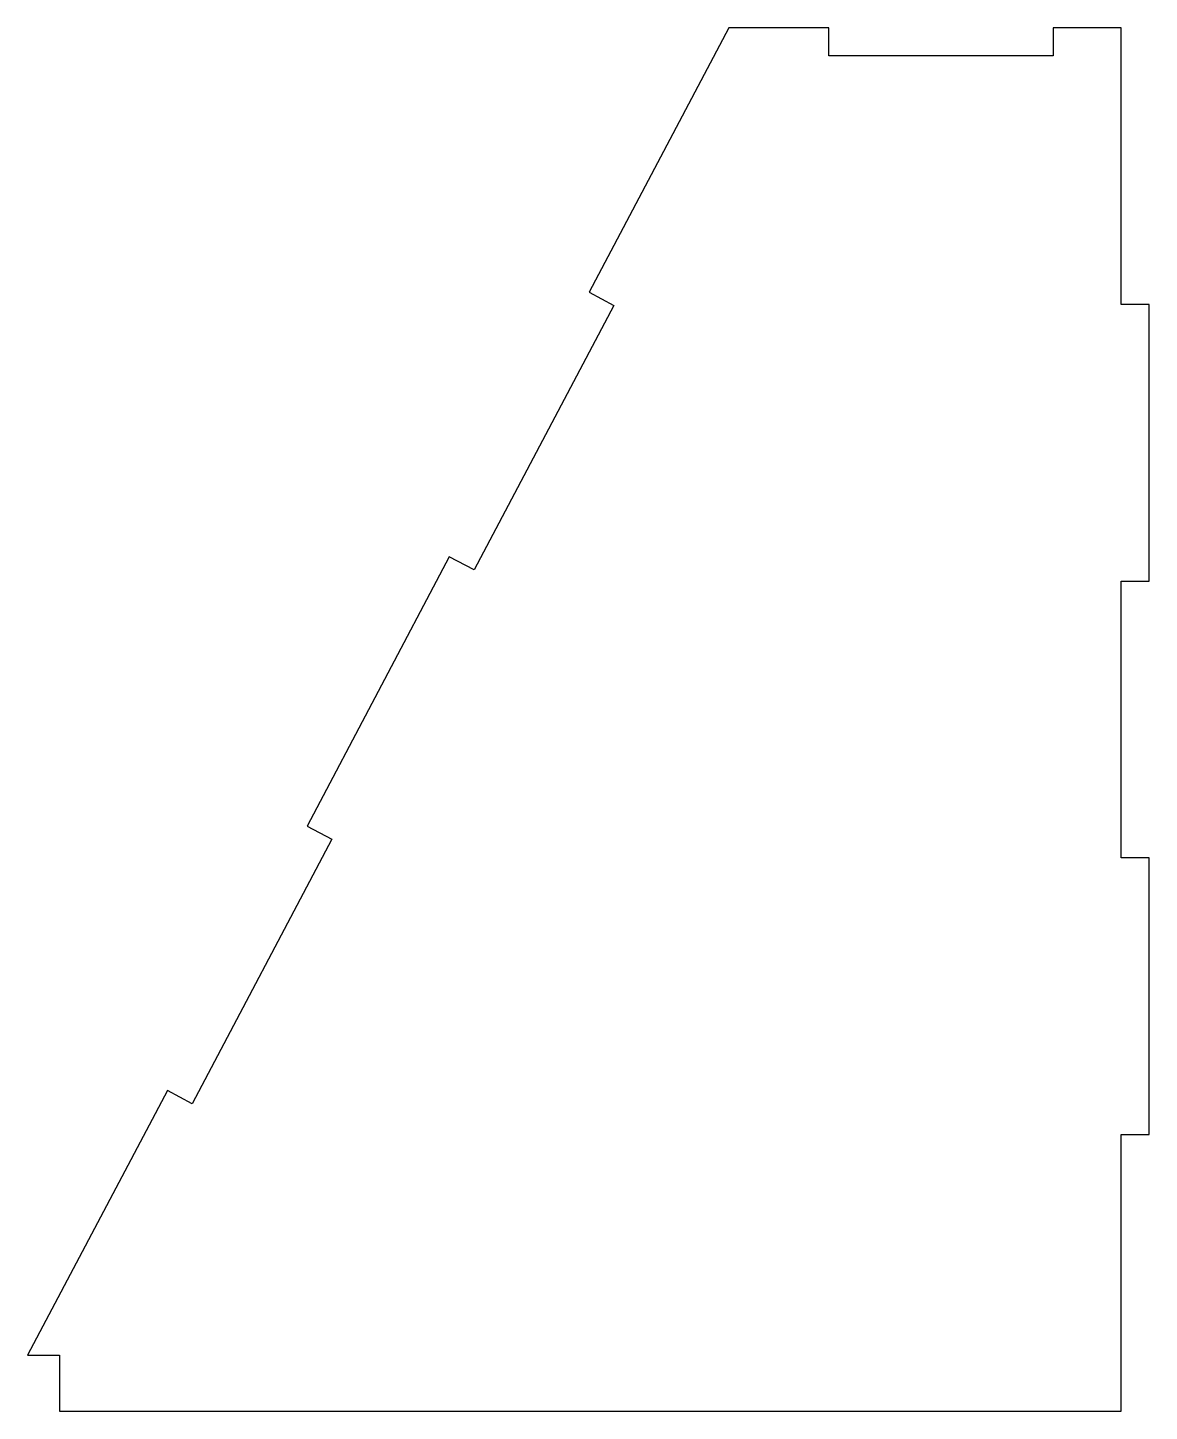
# Model space of a CAD drawing. Header units: millimetres. Extents: x -28 to 92, y -6 to 142.
import ezdxf

# ---------------------------------------------------------------- set-up
doc = ezdxf.new("R2010")
doc.units = ezdxf.units.MM
doc.layers.get('0').update_dxf_attribs({"linetype": 'CONTINUOUS'})

msp = doc.modelspace()

# ---------------------------------------------------------------- linework, layer by layer
msp.add_lwpolyline([(-27.63, 0), (-24.24, 0), (-24.24, -6), (89.37, -6), (89.37, 23.6), (92.37, 23.6), (92.37, 53.2), (89.37, 53.2), (89.37, 82.8), (92.37, 82.8), (92.37, 112.4), (89.37, 112.4), (89.37, 142), (82.07, 142), (82.07, 139), (58.07, 139), (58.07, 142), (47.37, 142), (32.43, 113.7), (35.08, 112.3), (20.13, 84.01), (17.48, 85.41), (2.26, 56.59), (4.91, 55.19), (-10.03, 26.89), (-12.68, 28.3)], close=True)

doc.saveas('drawing.dxf')
